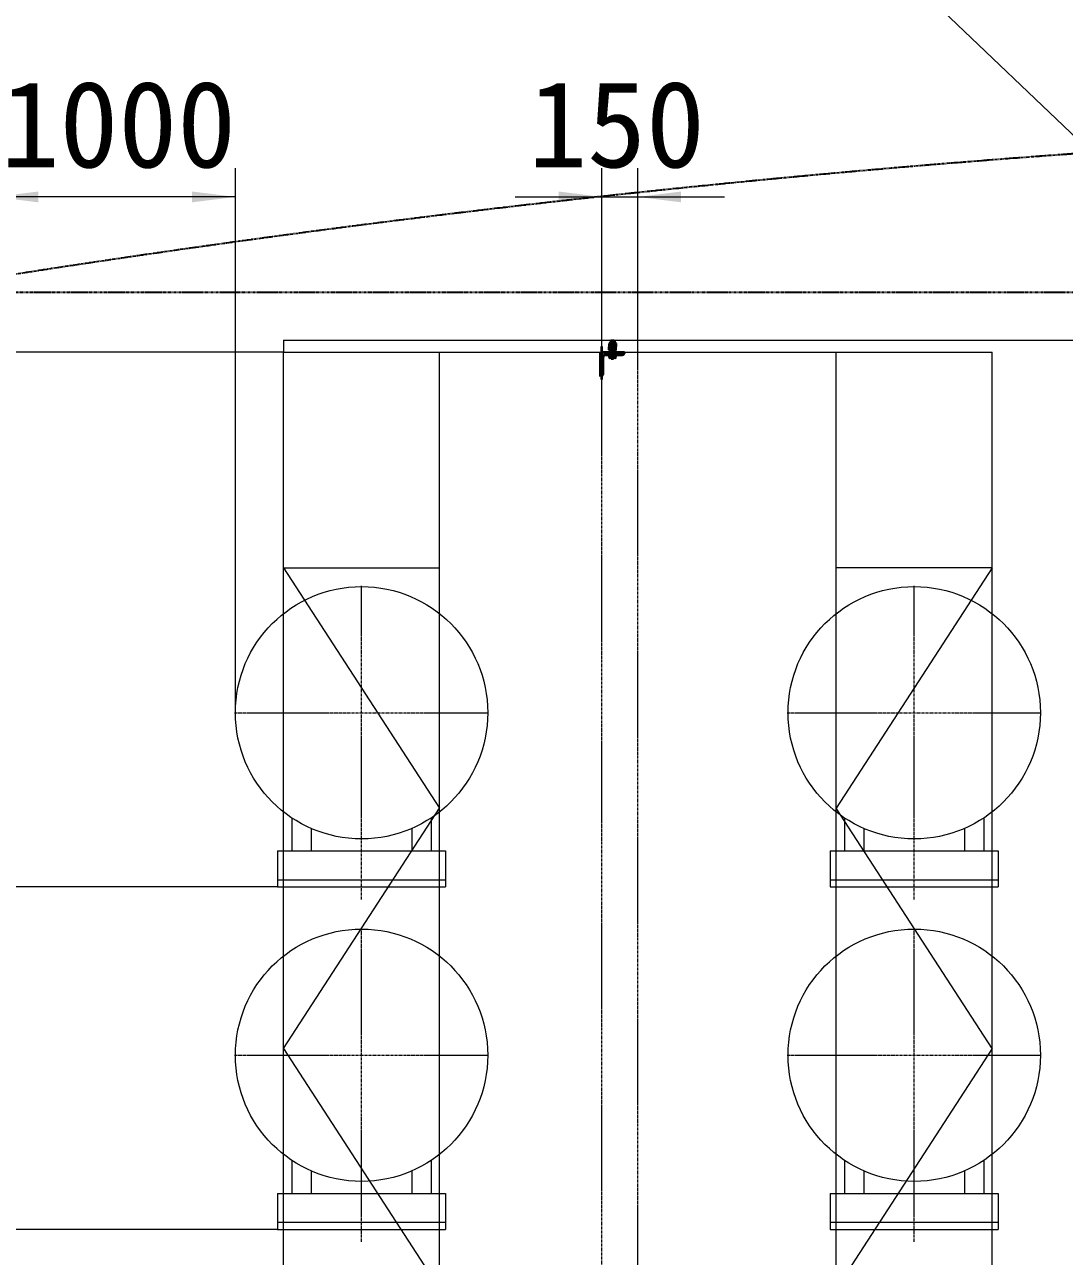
# Model space of a CAD drawing. Header units: millimetres. Extents: x -50460 to 50460, y -35640 to 35640.
# Drawn here: x 26969 to 31296, y 23952 to 29078 of the extents above; entities that cross this region are included whole.
import ezdxf

# ---------------------------------------------------------------- set-up
doc = ezdxf.new("R2010")
doc.units = ezdxf.units.MM
doc.linetypes.add('双点画线', pattern=[22, 12, -2, 2, -2, 2, -2])
doc.linetypes.add('点画线', pattern=[18, 12, -2, 2, -2])
doc.layers.get('0').update_dxf_attribs({"lineweight": 35})
for name, color, linetype, lineweight in [('7', 30, '双点画线', 18), ('EB0', 7, 'Continuous', 15), ('中心线层', 1, '点画线', 18), ('尺寸线层', 4, 'Continuous', 18), ('细实线层', 3, 'Continuous', 18)]:
    doc.layers.add(name, color=color, linetype=linetype, lineweight=lineweight)
doc.dimstyles.new('AM_DEMATIC$0', dxfattribs={"dimscale": 120, "dimtxt": 3, "dimasz": 1.5, "dimexe": 1, "dimexo": 0, "dimgap": 1, "dimtad": 1, "dimdsep": 46, "dimtxsty": 'Standard', "dimblk": '_CAXARROW', "dimcen": 0, "dimdle": 3, "dimclrd": 256, "dimclre": 256, "dimclrt": 2, "dimadec": 0, "dimazin": 2, "dimtfac": 0.707107, "dimtdec": 3, "dimtmove": 0, "dimatfit": 3, "dimfxl": 0, "dimfrac": 2, "dimtolj": 1, "dimlwd": 18, "dimarcsym": 0})

# ---------------------------------------------------------------- blocks, each defined once
blk = doc.blocks.new('*X597')
at = {"layer": '7', "linetype": 'Continuous', "lineweight": 35}
for p, q in [((0, -31.1), (0, 52.1)), ((-50, -100), (-50, 0)), ((-50, 0), (50, 0)), ((-14.7, 4.7), (14.7, 4.7)), ((-14.7, 2), (-14.7, 4.7)), ((14.7, 2), (-14.7, 2)), ((-12.1, 38.3), (-13.9, 37.2)), ((-13.9, 37.2), (-13.9, 24.5)), ((-12.1, 23.5), (-13.9, 24.5)), ((-12.1, 23.5), (-13.9, 22.4)), ((-13.9, 9.7), (-13.9, 22.4)), ((-12.1, 8.7), (-13.9, 9.7)), ((12.2, 8.7), (-12.2, 8.7)), ((-12.2, 8.7), (-12.2, 4.7)), ((-12.2, 4.7), (12.2, 4.7)), ((12.1, 38.3), (-12.1, 38.3)), ((12.1, 23.5), (-12.1, 23.5)), ((12.1, 23.5), (-12.1, 23.5)), ((12.1, 23.5), (-12.1, 23.5)), ((12.1, 23.5), (-12.1, 23.5)), ((12.1, 8.7), (-12.1, 8.7)), ((-6.8, 47.3), (-8, 46.1)), ((-8, 46.1), (-8, 23.5)), ((8, 46.1), (-8, 46.1)), ((-8, 2), (-8, -12.7)), ((-6.9, 37.2), (-6.9, 24.5)), ((-6.9, 9.7), (-6.9, 22.4)), ((-6.8, 47.3), (-6.8, 23.5)), ((6.8, 47.3), (-6.8, 47.3)), ((-6.8, 2), (-6.8, -12.7)), ((0, 4.7), (-1.1, 8.7)), ((1.1, 4.7), (0, 8.7)), ((6.8, 47.3), (6.8, 23.5)), ((8, 46.1), (6.8, 47.3)), ((6.8, 2), (6.8, -12.7)), ((6.9, 37.2), (6.9, 24.5)), ((6.9, 9.7), (6.9, 22.4)), ((8, 46.1), (8, 23.5)), ((8, 2), (8, -12.7)), ((12.1, 38.3), (13.9, 37.2)), ((12.1, 23.5), (13.9, 24.5)), ((12.1, 23.5), (13.9, 22.4)), ((12.1, 8.7), (13.9, 9.7)), ((12.2, 4.7), (12.2, 8.7)), ((13.9, 37.2), (13.9, 24.5)), ((13.9, 9.7), (13.9, 22.4)), ((14.7, 4.7), (14.7, 2)), ((-40, -90), (-40, -20)), ((-30, -10), (40, -10)), ((-14.7, -10), (14.7, -10)), ((-14.7, -12.7), (-14.7, -10)), ((14.7, -12.7), (-14.7, -12.7)), ((-11.6, -12.7), (-13.4, -13.7)), ((-13.4, -21.6), (-13.4, -13.7)), ((-11.6, -22.7), (-13.4, -21.6)), ((11.6, -12.7), (-11.6, -12.7)), ((11.6, -22.7), (-11.6, -22.7)), ((-6.4, -21.6), (-6.4, -13.7)), ((6.4, -21.6), (6.4, -13.7)), ((11.6, -12.7), (13.4, -13.7)), ((11.6, -22.7), (13.4, -21.6)), ((13.4, -21.6), (13.4, -13.7)), ((14.7, -10), (14.7, -12.7))]:
    blk.add_line(p, q, dxfattribs=at)
for centre, radius, start, end in [((-10.4, 31.9), 6.38, 57.1328, 122.8672), ((-10.4, 29.8), 6.38, 237.1328, 302.8672), ((-10.4, 17.1), 6.38, 57.1328, 122.8672), ((-10.4, 15), 6.38, 237.1328, 302.8672), ((0, 14.3), 24, 73.2213, 106.7787), ((0, 47.5), 24, 253.2213, 286.7787), ((0, -0.5), 24, 73.2213, 106.7787), ((0, 32.7), 24, 253.2213, 286.7787), ((10.4, 31.9), 6.38, 57.1328, 122.8672), ((10.4, 29.8), 6.38, 237.1328, 302.8672), ((10.4, 17.1), 6.38, 57.1328, 122.8672), ((10.4, 15), 6.38, 237.1328, 302.8672), ((40, 0), 10, 270, 360), ((-30, -20), 10, 90, 180), ((-9.9, -19), 6.38, 57.1328, 122.8672), ((-9.9, -16.3), 6.38, 237.1328, 302.8672), ((0, -33.5), 20.8, 71.9883, 108.0117), ((0, -1.8), 20.8, 251.9883, 288.0117), ((9.9, -19), 6.38, 57.1328, 122.8672), ((9.9, -16.3), 6.38, 237.1328, 302.8672), ((-50, -90), 10, 270, 0)]:
    blk.add_arc(centre, radius, start, end, dxfattribs=at)
at = {"layer": '中心线层', "linetype": 'Continuous', "lineweight": 35}
blk.add_line((-45, -112.5), (-45, 24.1), dxfattribs=at)
blk = doc.blocks.new('*X595')
at = {"layer": '中心线层', "linetype": '点画线', "lineweight": 18}
blk.add_line((0, 162.5), (0, 7150), dxfattribs=at)
at = {"layer": '尺寸线层'}
blk.add_blockref('*X597', (45, 7250), dxfattribs=at)
blk = doc.blocks.new('*X600')
at = {"layer": 'EB0'}
for p, q in [((-580, -55.3), (-580, -192.7)), ((-500, -98.9), (-500, -192.7)), ((-80, -98.9), (-80, -192.7)), ((0, -55.3), (0, -192.7)), ((-640, -192.7), (-640, -342.7)), ((-640, -192.7), (60, -192.7)), ((60, -192.7), (60, -342.7)), ((-640, -312.7), (60, -312.7)), ((-640, -342.7), (60, -342.7))]:
    blk.add_line(p, q, dxfattribs=at)
at = {"layer": '中心线层', "linetype": '点画线', "lineweight": 18}
for p, q in [((-290, -395), (-290, 910.3)), ((-818, 382.3), (238, 382.3))]:
    blk.add_line(p, q, dxfattribs=at)
at = {"layer": '细实线层'}
blk.add_circle((-290, 382.3), 525, dxfattribs=at)
blk = doc.blocks.new('*X601')
at = {"layer": 'EB0'}
for p, q in [((-580, -55.3), (-580, -192.7)), ((-500, -98.9), (-500, -192.7)), ((-80, -98.9), (-80, -192.7)), ((0, -55.3), (0, -192.7)), ((-640, -192.7), (-640, -342.7)), ((-640, -192.7), (60, -192.7)), ((60, -192.7), (60, -342.7)), ((-640, -312.7), (60, -312.7)), ((-640, -342.7), (60, -342.7))]:
    blk.add_line(p, q, dxfattribs=at)
at = {"layer": '中心线层', "linetype": '点画线', "lineweight": 18}
for p, q in [((-290, -395), (-290, 910.3)), ((-818, 382.3), (238, 382.3))]:
    blk.add_line(p, q, dxfattribs=at)
at = {"layer": '细实线层'}
blk.add_circle((-290, 382.3), 525, dxfattribs=at)
blk = doc.blocks.new('*X604')
at = {"layer": 'EB0'}
for p, q in [((-580, -55.3), (-580, -192.7)), ((-500, -98.9), (-500, -192.7)), ((-80, -98.9), (-80, -192.7)), ((0, -55.3), (0, -192.7)), ((-640, -192.7), (-640, -342.7)), ((-640, -192.7), (60, -192.7)), ((60, -192.7), (60, -342.7)), ((-640, -312.7), (60, -312.7)), ((-640, -342.7), (60, -342.7))]:
    blk.add_line(p, q, dxfattribs=at)
at = {"layer": '中心线层', "linetype": '点画线', "lineweight": 18}
for p, q in [((-290, -395), (-290, 910.3)), ((-818, 382.3), (238, 382.3))]:
    blk.add_line(p, q, dxfattribs=at)
at = {"layer": '细实线层'}
blk.add_circle((-290, 382.3), 525, dxfattribs=at)
blk = doc.blocks.new('*X605')
at = {"layer": 'EB0'}
for p, q in [((-580, -55.3), (-580, -192.7)), ((-500, -98.9), (-500, -192.7)), ((-80, -98.9), (-80, -192.7)), ((0, -55.3), (0, -192.7)), ((-640, -192.7), (-640, -342.7)), ((-640, -192.7), (60, -192.7)), ((60, -192.7), (60, -342.7)), ((-640, -312.7), (60, -312.7)), ((-640, -342.7), (60, -342.7))]:
    blk.add_line(p, q, dxfattribs=at)
at = {"layer": '中心线层', "linetype": '点画线', "lineweight": 18}
for p, q in [((-290, -395), (-290, 910.3)), ((-818, 382.3), (238, 382.3))]:
    blk.add_line(p, q, dxfattribs=at)
at = {"layer": '细实线层'}
blk.add_circle((-290, 382.3), 525, dxfattribs=at)
blk = doc.blocks.new('*X632')
at = {"layer": '尺寸线层', "linetype": 'Continuous', "lineweight": 18}
for points in [[(25633.5, 24064.4), (25611, 23884.4), (25656, 23884.4)], [(25633.5, 22639.4), (25611, 22819.4), (25656, 22819.4)]]:
    blk.add_hatch(color=256, dxfattribs=at).paths.add_polyline_path(points, flags=0)
at = {"layer": '尺寸线层'}
for p, q in [((28021.1, 24064.4), (25513.5, 24064.4)), ((28021.1, 22639.4), (25513.5, 22639.4))]:
    blk.add_line(p, q, dxfattribs=at)
at = {"layer": '尺寸线层', "linetype": 'Continuous', "lineweight": 18}
blk.add_line((25633.5, 22639.4), (25633.5, 24064.4), dxfattribs=at)
at = {"layer": '尺寸线层', "color": 2, "insert": (25333.5, 23367.9), "char_height": 360, "width": 1868, "attachment_point": 5, "rotation": 90, "line_spacing_factor": 1.37}
blk.add_mtext('1425', dxfattribs=at)
blk = doc.blocks.new('_CAXARROW')
blk.add_hatch(color=0).paths.add_polyline_path([(0, 0), (-1, 0.125), (-1, -0.125)], flags=0)
blk = doc.blocks.new('*X633')
at = {"layer": '尺寸线层', "linetype": 'Continuous', "lineweight": 18}
for points in [[(25633.5, 25489.4), (25611, 25309.4), (25656, 25309.4)], [(25633.5, 24064.4), (25611, 24244.4), (25656, 24244.4)]]:
    blk.add_hatch(color=256, dxfattribs=at).paths.add_polyline_path(points, flags=0)
at = {"layer": '尺寸线层'}
for p, q in [((28021.1, 25489.4), (25513.5, 25489.4)), ((28021.1, 24064.4), (25513.5, 24064.4))]:
    blk.add_line(p, q, dxfattribs=at)
at = {"layer": '尺寸线层', "linetype": 'Continuous', "lineweight": 18}
blk.add_line((25633.5, 24064.4), (25633.5, 25489.4), dxfattribs=at)
at = {"layer": '尺寸线层', "color": 2, "insert": (25333.5, 24792.9), "char_height": 360, "width": 1868, "attachment_point": 5, "rotation": 90, "line_spacing_factor": 1.37}
blk.add_mtext('1425', dxfattribs=at)
blk = doc.blocks.new('*X634')
at = {"layer": '尺寸线层', "linetype": 'Continuous', "lineweight": 18}
for points in [[(25633.5, 27714.4), (25611, 27534.4), (25656, 27534.4)], [(25633.5, 25489.4), (25611, 25669.4), (25656, 25669.4)]]:
    blk.add_hatch(color=256, dxfattribs=at).paths.add_polyline_path(points, flags=0)
at = {"layer": '尺寸线层'}
for p, q in [((28046.1, 27714.4), (25513.5, 27714.4)), ((28021.1, 25489.4), (25513.5, 25489.4))]:
    blk.add_line(p, q, dxfattribs=at)
at = {"layer": '尺寸线层', "linetype": 'Continuous', "lineweight": 18}
blk.add_line((25633.5, 25489.4), (25633.5, 27714.4), dxfattribs=at)
at = {"layer": '尺寸线层', "color": 2, "insert": (25333.5, 26617.9), "char_height": 360, "width": 1932, "attachment_point": 5, "rotation": 90, "line_spacing_factor": 1.37}
blk.add_mtext('2225', dxfattribs=at)
blk = doc.blocks.new('*X637')
at = {"layer": '尺寸线层', "linetype": 'Continuous', "lineweight": 18}
for points in [[(29371.1, 28361.1), (29191.1, 28383.6), (29191.1, 28338.6)], [(29521.1, 28361.1), (29701.1, 28383.6), (29701.1, 28338.6)]]:
    blk.add_hatch(color=256, dxfattribs=at).paths.add_polyline_path(points, flags=0)
at = {"layer": '尺寸线层'}
for p, q in [((29371.1, 27738.5), (29371.1, 28481.1)), ((29521.1, 27717.4), (29521.1, 28481.1))]:
    blk.add_line(p, q, dxfattribs=at)
at = {"layer": '尺寸线层', "linetype": 'Continuous', "lineweight": 18}
blk.add_line((29011.1, 28361.1), (29881.1, 28361.1), dxfattribs=at)
at = {"layer": '尺寸线层', "color": 2, "insert": (29432.6, 28661.1), "char_height": 360, "width": 1368, "attachment_point": 5, "line_spacing_factor": 1.37}
blk.add_mtext('150', dxfattribs=at)
blk = doc.blocks.new('*X657')
at = {"layer": '尺寸线层', "linetype": 'Continuous', "lineweight": 18}
for points in [[(26846.1, 28361.1), (27026.1, 28338.6), (27026.1, 28383.6)], [(27846.1, 28361.1), (27666.1, 28338.6), (27666.1, 28383.6)]]:
    blk.add_hatch(color=256, dxfattribs=at).paths.add_polyline_path(points, flags=0)
at = {"layer": '尺寸线层'}
for p, q in [((26846.1, 25064.4), (26846.1, 28481.1)), ((27846.1, 26214.4), (27846.1, 28481.1))]:
    blk.add_line(p, q, dxfattribs=at)
at = {"layer": '尺寸线层', "linetype": 'Continuous', "lineweight": 18}
blk.add_line((27846.1, 28361.1), (26846.1, 28361.1), dxfattribs=at)
at = {"layer": '尺寸线层', "color": 2, "insert": (27359.1, 28661.1), "char_height": 360, "width": 1880, "attachment_point": 5, "line_spacing_factor": 1.37}
blk.add_mtext('1000', dxfattribs=at)
blk = doc.blocks.new('*X780')
at = {"layer": '7', "linetype": '双点画线', "lineweight": 25}
blk.add_line((-8380, 7700), (8800, 7700), dxfattribs=at)
blk.add_open_spline([(8800, 7700), (5896.6, 8179.3), (138.5, 8650.4), (-5614, 8156.9), (-8380, 7700)], degree=3, knots=[0, 0, 0, 0, 39080.357816, 76311.847419, 76311.847419, 76311.847419, 76311.847419], dxfattribs=at)
blk = doc.blocks.new('*X852')
at = {"layer": '尺寸线层'}
blk.add_hatch(color=256, dxfattribs=at).paths.add_polyline_path([(32229.3, 27762.9), (31986.3, 27942.9), (32038.1, 27997.2)], flags=0)
for p, q in [((30096.1, 29798.3), (27274.5, 29798.3)), ((32229.3, 27762.9), (30096.1, 29798.3))]:
    blk.add_line(p, q, dxfattribs=at)
at = {"layer": '尺寸线层', "color": 2, "insert": (28696.1, 30313), "char_height": 404.58, "width": 5637.122, "attachment_point": 5, "line_spacing_factor": 1.37}
blk.add_mtext('天轨换轨器', dxfattribs=at)

msp = doc.modelspace()

# ---------------------------------------------------------------- linework, layer by layer
at = {"layer": '中心线层', "linetype": '点画线', "lineweight": 18}
msp.add_line((29521.063, 20461.445), (29521.063, 27717.445), dxfattribs=at)
at = {"layer": '尺寸线层'}
for p, q in [((28046.063, 27764.445), (41646.063, 27764.445)), ((28046.063, 27764.445), (28046.063, 27714.445)), ((28046.063, 20464.445), (28046.063, 27714.445)), ((28046.063, 27714.445), (30996.063, 27714.445)), ((28696.063, 20464.445), (28696.063, 27714.445)), ((30346.063, 20464.445), (30346.063, 27714.445)), ((30996.063, 20464.445), (30996.063, 27714.445)), ((28046.063, 26817.493), (28696.063, 25817.493)), ((28046.063, 26817.493), (28696.063, 26817.493)), ((30996.063, 26817.493), (30346.063, 25817.493)), ((30996.063, 26817.493), (30346.063, 26817.493)), ((28046.063, 24817.493), (28696.063, 25817.493)), ((30996.063, 24817.493), (30346.063, 25817.493)), ((28046.063, 24817.493), (28696.063, 23817.493)), ((30996.063, 24817.493), (30346.063, 23817.493))]:
    msp.add_line(p, q, dxfattribs=at)

# ---------------------------------------------------------------- block references
for name, p in [('*X780', (34846.063, 20264.445)), ('*X852', (0, 0)), ('*X595', (29371.063, 20464.445)), ('*X601', (28661.063, 25832.136)), ('*X605', (30961.063, 25832.136)), ('*X600', (28661.063, 24407.136)), ('*X604', (30961.063, 24407.136))]:
    msp.add_blockref(name, p, dxfattribs=at)

# ---------------------------------------------------------------- dimensions: what is measured, and where the dimension line sits
dim = msp.add_linear_dim(base=(26846.063, 28361.053), p1=(27846.063, 26214.445), p2=(26846.063, 25064.445), dimstyle='AM_DEMATIC$0', override={"dimsah": 1, "dimtfill": 1, "dimtzin": 8}, dxfattribs=at)
dim.commit()
dim.dimension.update_dxf_attribs({"geometry": '*X657', "text_midpoint": (27346.063, 28361.053)})
dim = msp.add_linear_dim(base=(29521.063, 28361.053), p1=(29371.063, 27738.535), p2=(29521.063, 27717.445), dimstyle='AM_DEMATIC$0', override={"dimsah": 1, "dimtfill": 1, "dimtzin": 8}, dxfattribs=at)
dim.commit()
dim.dimension.update_dxf_attribs({"geometry": '*X637', "text_midpoint": (29419.615, 28361.053), "dimtype": 160})
for base, p1, p2, picture, middle in [((25633.5, 27714.445), (28021.063, 25489.445), (28046.063, 27714.445), '*X634', (25633.5, 26601.945)), ((25633.5, 25489.445), (28021.063, 24064.445), (28021.063, 25489.445), '*X633', (25633.5, 24776.945)), ((25633.5, 24064.445), (28021.063, 22639.445), (28021.063, 24064.445), '*X632', (25633.5, 23351.945))]:
    dim = msp.add_linear_dim(base=base, p1=p1, p2=p2, angle=90, dimstyle='AM_DEMATIC$0', override={"dimsah": 1, "dimtfill": 1, "dimtzin": 8}, dxfattribs=at)
    dim.commit()
    dim.dimension.update_dxf_attribs({"geometry": picture, "text_midpoint": middle})

doc.saveas('drawing.dxf')
